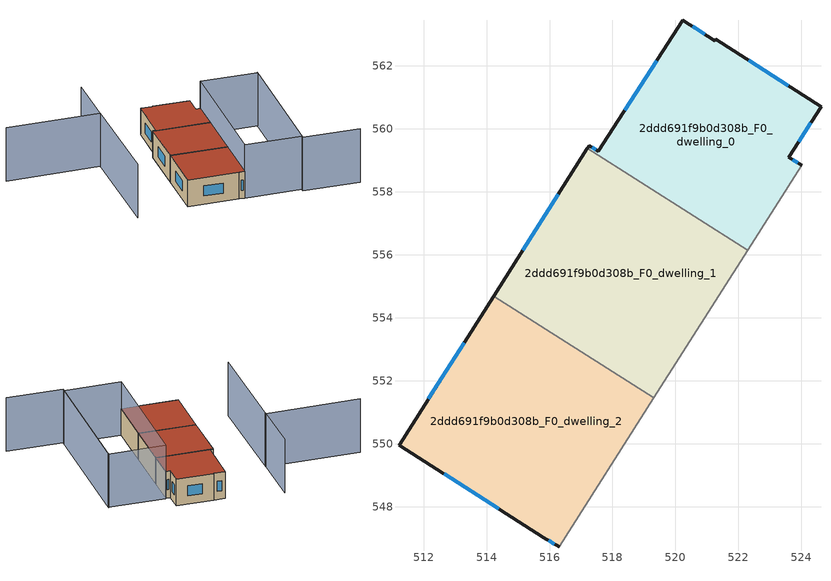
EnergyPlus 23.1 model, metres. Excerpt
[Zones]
2ddd691f9b0d308b_F0_dwelling_0
 floor ground (EU_floor_Construction): 524.62,560.69 523.59,559.1 524.01,558.84 522.29,556.14 517.21,559.38 517.26,559.46 517.55,559.28 520.24,563.45 521.25,562.8 521.28,562.84 z0
 wall outside (EU_wall_Construction): 524.01,558.84 523.59,559.1 524.62,560.69 521.28,562.84 521.25,562.8 520.24,563.45 517.55,559.28 517.26,559.46 517.21,559.38 z0:3
 wall adiabatic (EU_wall_Construction): 522.29,556.14 524.01,558.84 z0:3
 wall to 2ddd691f9b0d308b_F0_dwelling_1 (EU_wall_Construction): 517.21,559.38 522.29,556.14 z0:3
 window (EU_Window_Construction): 517.46,559.34 517.35,559.41 / 519.4,562.15 518.39,560.58 / 520.94,563 520.55,563.25 / 523.58,561.36 522.32,562.17 / 523.91,559.59 524.3,560.2 / 523.88,558.92 523.72,559.02 z0.93:2.07
 roof outside (EU_roof_Construction): 522.29,556.14 524.01,558.84 523.59,559.1 524.62,560.69 521.28,562.84 521.25,562.8 520.24,563.45 517.55,559.28 517.26,559.46 517.21,559.38 z3
2ddd691f9b0d308b_F0_dwelling_1
 floor ground (EU_floor_Construction): 522.29,556.14 519.31,551.45 514.22,554.69 517.21,559.38 z0
 wall outside (EU_wall_Construction): 517.21,559.38 514.22,554.69 z0:3
 wall adiabatic (EU_wall_Construction): 519.31,551.45 522.29,556.14 z0:3
 wall to 2ddd691f9b0d308b_F0_dwelling_2 (EU_wall_Construction): 514.22,554.69 519.31,551.45 z0:3
 window (EU_Window_Construction): 516.28,557.91 515.15,556.15 z0.93:2.07
 roof outside (EU_roof_Construction): 519.31,551.45 522.29,556.14 517.21,559.38 514.22,554.69 z3
2ddd691f9b0d308b_F0_dwelling_2
 floor ground (EU_floor_Construction): 519.31,551.45 516.31,546.72 515.82,547.02 511.22,549.96 514.22,554.69 z0
 wall outside (EU_wall_Construction): 514.22,554.69 511.22,549.96 515.82,547.02 516.31,546.72 z0:3
 wall adiabatic (EU_wall_Construction): 516.31,546.72 519.31,551.45 z0:3
 window (EU_Window_Construction): 513.29,553.21 512.16,551.43 / 515.97,546.93 516.15,546.81 / 512.65,549.04 514.39,547.94 z0.93:2.07
 roof outside (EU_roof_Construction): 516.31,546.72 519.31,551.45 514.22,554.69 511.22,549.96 515.82,547.02 z3
shading: 503.93,567.49 512.37,562.25 / 512.37,562.25 506.21,552.31 / 515.47,567.26 512.27,562.07 / 526.28,540.02 521.21,543.27 / 521.21,543.27 529.2,555.73 / 516.31,546.72 524.05,558.9 / 524.05,558.9 529.15,555.66 / 529.15,555.66 521.41,543.48 / 521.41,543.48 516.31,546.72 z0:6
[Building]
EU S2 Campaign: North Axis=0; Terrain=City; Solar Distribution=FullExterior
[Site:Location]
Montreal-Trudeau.Intl.AP: Latitude=45.4667; Longitude=-73.75; Time Zone=-5; Elevation=36
[SizingPeriod:WeatherFileDays]
AnnualSizingPeriod: Begin Month=1; Begin Day of Month=1; End Month=12; End Day of Month=31; Day of Week for Start Day=Monday; Use Weather File Daylight Saving Period=No; Use Weather File Rain and Snow Indicators=No
[MATERIAL]
EU_InternalMass_Material: Roughness=MediumRough; Thickness=0.1; Conductivity=1; Density=1800; Specific Heat=900; Thermal Absorptance=0.9; Solar Absorptance=0.7; Visible Absorptance=0.7
[MATERIAL:NOMASS] Roughness=MediumRough; Thermal Absorptance=0.9; Solar Absorptance=0.7; Visible Absorptance=0.7
Name | Thermal Resistance
EU_wall_NoMass; EU_floor_NoMass | 1.36485
EU_roof_NoMass | 2.55992
[WINDOWMATERIAL:SIMPLEGLAZINGSYSTEM]
EU_Window_SimpleGlazing: UFactor=3.92339; Solar Heat Gain Coefficient=0.8; Visible Transmittance=0.8
[CONSTRUCTION]
EU_wall_Construction: EU_wall_NoMass
EU_roof_Construction: EU_roof_NoMass
EU_floor_Construction: EU_floor_NoMass
EU_Window_Construction: EU_Window_SimpleGlazing
EU_InternalMass_Construction: EU_InternalMass_Material
[ZONE] Type=1; Multiplier=1; Ceiling Height=autocalculate; Floor Area=autocalculate; Part of Total Floor Area=Yes
Name | Volume
2ddd691f9b0d308b_F0_dwelling_0 | 83.97
2ddd691f9b0d308b_F0_dwelling_1 | 100.515
2ddd691f9b0d308b_F0_dwelling_2 | 101.458
[INTERNALMASS] Construction=EU_InternalMass_Construction
Name | Zone or ZoneList | Surface Area
2ddd691f9b0d308b_F0_dwelling_0_EU_InternalMass | 2ddd691f9b0d308b_F0_dwelling_0 | 27.9938
2ddd691f9b0d308b_F0_dwelling_1_EU_InternalMass | 2ddd691f9b0d308b_F0_dwelling_1 | 33.5095
2ddd691f9b0d308b_F0_dwelling_2_EU_InternalMass | 2ddd691f9b0d308b_F0_dwelling_2 | 33.8148
[OTHEREQUIPMENT] Fuel Type=Electricity; Design Level Calculation Method=Watts/Area; Power per Zone Floor Area=1; Fraction Latent=0; Fraction Radiant=0; Fraction Lost=0; Carbon Dioxide Generation Rate=0; EndUse Subcategory=EU_Step8_InternalGains
Name | Zone or ZoneList or Space or SpaceList | Schedule
EU_Step8_InternalGain_2ddd691f9b0d308b_F0_dwelling_0_f000 | 2ddd691f9b0d308b_F0_dwelling_0 | EU_Step8_GainSchedule_2ddd691f9b0d308b_F0_dwelling_0_f000
EU_Step8_InternalGain_2ddd691f9b0d308b_F0_dwelling_1_f000 | 2ddd691f9b0d308b_F0_dwelling_1 | EU_Step8_GainSchedule_2ddd691f9b0d308b_F0_dwelling_1_f000
EU_Step8_InternalGain_2ddd691f9b0d308b_F0_dwelling_2_f000 | 2ddd691f9b0d308b_F0_dwelling_2 | EU_Step8_GainSchedule_2ddd691f9b0d308b_F0_dwelling_2_f000
[ZONEVENTILATION:DESIGNFLOWRATE] Schedule=EU_AlwaysOn; Design Flow Rate Calculation Method=AirChanges/Hour; Air Changes per Hour=0.860309; Ventilation Type=Natural; Fan Pressure Rise=0; Fan Total Efficiency=1; Constant Term Coefficient=1; Temperature Term Coefficient=0; Velocity Term Coefficient=0; Velocity Squared Term Coefficient=0; Minimum Indoor Temperature=-100; Maximum Indoor Temperature=100; Delta Temperature=-100; Minimum Outdoor Temperature=-100; Maximum Outdoor Temperature=100; Maximum Wind Speed=40
Name | Zone or ZoneList or Space or SpaceList
EU_ConstantAir_2ddd691f9b0d308b_F0_dwelling_0 | 2ddd691f9b0d308b_F0_dwelling_0
EU_ConstantAir_2ddd691f9b0d308b_F0_dwelling_1 | 2ddd691f9b0d308b_F0_dwelling_1
EU_ConstantAir_2ddd691f9b0d308b_F0_dwelling_2 | 2ddd691f9b0d308b_F0_dwelling_2
[HVACTEMPLATE:THERMOSTAT] Constant Heating Setpoint=20; Constant Cooling Setpoint=50
EU_HeatOnly_2ddd691f9b0d308b_F0_dwelling_0; EU_HeatOnly_2ddd691f9b0d308b_F0_dwelling_1; EU_HeatOnly_2ddd691f9b0d308b_F0_dwelling_2
[HVACTEMPLATE:ZONE:IDEALLOADSAIRSYSTEM] System Availability Schedule=EU_AlwaysOn; Maximum Heating Supply Air Temperature=50; Minimum Cooling Supply Air Temperature=13; Maximum Heating Supply Air Humidity Ratio=0.0156; Minimum Cooling Supply Air Humidity Ratio=0.0077; Heating Limit=NoLimit; Cooling Limit=NoLimit; Heating Availability Schedule=EU_AlwaysOn; Cooling Availability Schedule=EU_CoolingOff; Dehumidification Control Type=ConstantSensibleHeatRatio; Cooling Sensible Heat Ratio=0.7; Dehumidification Setpoint=60; Humidification Control Type=None; Humidification Setpoint=30; Outdoor Air Method=None; Outdoor Air Flow Rate per Person=0.00944; Outdoor Air Flow Rate per Zone Floor Area=0; Outdoor Air Flow Rate per Zone=0; Demand Controlled Ventilation Type=None; Outdoor Air Economizer Type=NoEconomizer; Heat Recovery Type=None; Sensible Heat Recovery Effectiveness=0.7; Latent Heat Recovery Effectiveness=0.65
Name | Template Thermostat
2ddd691f9b0d308b_F0_dwelling_0 | EU_HeatOnly_2ddd691f9b0d308b_F0_dwelling_0
2ddd691f9b0d308b_F0_dwelling_1 | EU_HeatOnly_2ddd691f9b0d308b_F0_dwelling_1
2ddd691f9b0d308b_F0_dwelling_2 | EU_HeatOnly_2ddd691f9b0d308b_F0_dwelling_2
[SIZING:ZONE] Zone Cooling Design Supply Air Temperature Input Method=SupplyAirTemperature; Zone Cooling Design Supply Air Temperature=13; Zone Heating Design Supply Air Temperature Input Method=SupplyAirTemperature; Zone Heating Design Supply Air Temperature=50; Zone Cooling Design Supply Air Humidity Ratio=0.008; Zone Heating Design Supply Air Humidity Ratio=0.008; Cooling Design Air Flow Method=DesignDay; Cooling Design Air Flow Rate=0; Cooling Minimum Air Flow per Zone Floor Area=0.000762; Cooling Minimum Air Flow=0; Cooling Minimum Air Flow Fraction=0.2; Heating Design Air Flow Method=DesignDay; Heating Design Air Flow Rate=0; Heating Maximum Air Flow per Zone Floor Area=0.002032; Heating Maximum Air Flow=0.141576; Heating Maximum Air Flow Fraction=0.3; Account for Dedicated Outdoor Air System=No; Dedicated Outdoor Air System Control Strategy=NeutralSupplyAir; Dedicated Outdoor Air Low Setpoint Temperature for Design=autosize; Dedicated Outdoor Air High Setpoint Temperature for Design=autosize; Zone Load Sizing Method=Sensible Load Only No Latent Load; Zone Latent Cooling Design Supply Air Humidity Ratio Input Method=HumidityRatioDifference; Zone Cooling Design Supply Air Humidity Ratio Difference=0.005; Zone Latent Heating Design Supply Air Humidity Ratio Input Method=HumidityRatioDifference; Zone Humidification Design Supply Air Humidity Ratio Difference=0.005
2ddd691f9b0d308b_F0_dwelling_0; 2ddd691f9b0d308b_F0_dwelling_1; 2ddd691f9b0d308b_F0_dwelling_2
[SCHEDULE:CONSTANT]
Name | Hourly Value
EU_AlwaysOn | 1
EU_CoolingOff | 0
[SCHEDULE:FILE] Column Number=1; Rows to Skip at Top=0; Number of Hours of Data=8760; Column Separator=Comma; Interpolate to Timestep=No; Minutes per Item=60; Adjust Schedule for Daylight Savings=Yes
Name | File
EU_Step8_GainSchedule_2ddd691f9b0d308b_F0_dwelling_0_f000 | ../../schedules/2ddd691f9b0d308b/2ddd691f9b0d308b_F0_dwelling_0_f000_gain.csv
EU_Step8_GainSchedule_2ddd691f9b0d308b_F0_dwelling_1_f000 | ../../schedules/2ddd691f9b0d308b/2ddd691f9b0d308b_F0_dwelling_1_f000_gain.csv
EU_Step8_GainSchedule_2ddd691f9b0d308b_F0_dwelling_2_f000 | ../../schedules/2ddd691f9b0d308b/2ddd691f9b0d308b_F0_dwelling_2_f000_gain.csv
